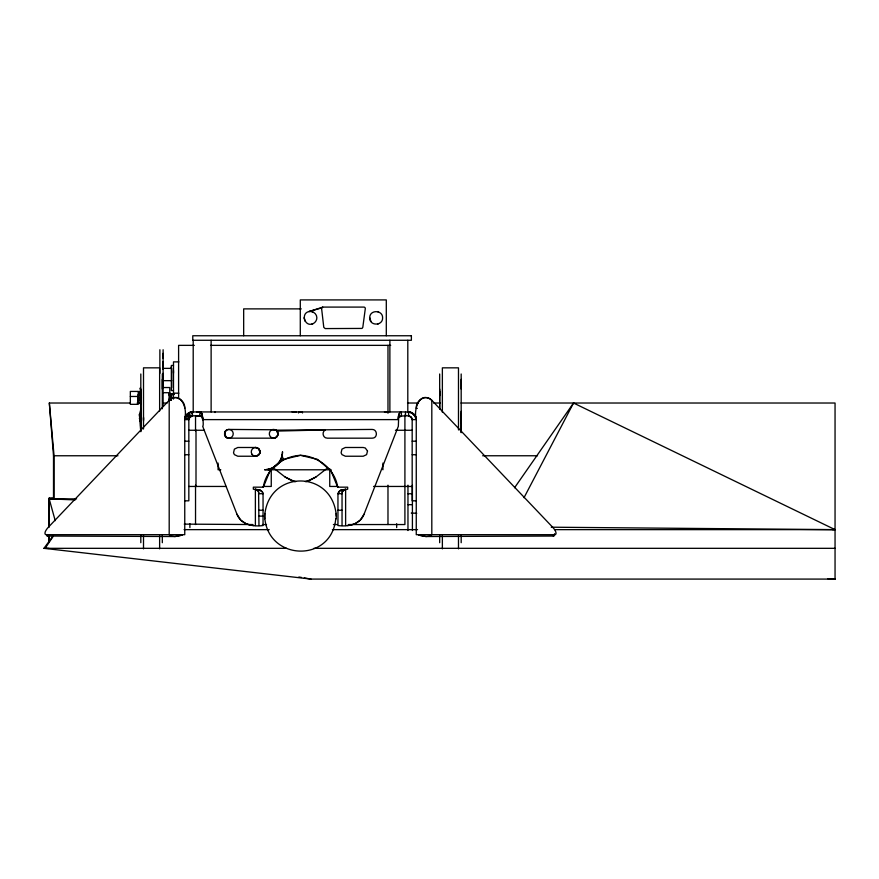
<?xml version="1.0" encoding="UTF-8"?>
<svg xmlns="http://www.w3.org/2000/svg" width="879" height="879" viewBox="0 0 879 879"><rect width="100%" height="100%" fill="white"/><g stroke="black" fill="none" stroke-linecap="round" stroke-linejoin="round"><path stroke-width="1.32" d="M49.169 542.002L49.169 535.267M49.169 527.18L49.279 497.997L53.509 497.778L53.509 455.761L49.334 403.021L130.301 403.021M54.037 499.316L54.048 455.761L49.334 403.021M140.827 430.941L140.816 411.361M140.816 391.111L140.816 423.722M169.768 399.571L169.768 396.836L171.921 396.923M169.768 397.286L169.768 396.176M169.768 395.726L169.768 394.803M169.768 394.506L174.064 393.946L168.592 393.946M302.53 412.965C303.101 411.427 297.893 411.273 298.475 412.965M439.676 408.79L439.676 391.111M461.178 414.108L461.178 423.206M138.245 401.703L138.234 399.912M461.167 432.303L461.178 411.361M137.728 398.506L137.794 397.879L139.146 397.879L139.75 401.066L138.234 400.308M140.695 430.853L139.409 414.525L141.09 408.537M398.341 419.613C397.209 416.47 401.835 406.285 401.417 416.031L398.659 417.591L398.341 426.282L364.082 514.138C360.28 524.719 347.809 526.939 337.954 525.543L337.954 493.701L340.195 490.526L347.666 489.207L347.666 487.164L337.69 487.164L330.998 470.88L317.627 459.42L300.508 455.311C282.73 456.256 266.051 469.111 263.315 487.164L253.339 487.164L253.339 489.207L259.986 490.108L262.151 491.581L263.052 493.701L263.052 525.543C253.196 526.939 240.725 524.719 236.923 514.138L202.664 426.282C204.653 425.733 200.797 402.802 199.588 416.031L201.785 416.712L202.664 419.613L398.341 419.613C398.55 416.976 398.055 412.625 401.417 411.943M140.464 394.067L139.08 394.924L140.168 395.693C141.728 390.902 139.036 396.792 138.234 394.627M171.35 368.751L171.35 366.884M276.05 430.227C279.544 432.248 277.918 438.368 273.666 438.171L228.87 438.171C222.98 438.302 223.464 429.282 228.859 429.435L275.127 429.765M259.898 450.894L257.701 448.004L255.635 447.488L237.791 447.488L234.374 449.136L233.528 452.839L234.407 454.641L237.791 456.234L255.635 456.234L259.019 454.641L259.898 452.839L259.558 450.169M138.234 398.308L138.234 397.451M143.508 421.03L143.508 417.085M138.234 400.824L138.234 401.406M163.109 361.533L163.109 369.389M162.318 379.387L162.318 389.067M461.178 379.387L461.178 389.067M140.816 395.748L140.816 389.067M439.676 395.748L439.676 389.067M184.755 500.821L188.831 500.821L188.831 419.613C189.655 413.295 198.566 416.899 202.335 416.031L201.346 412.866L199.588 411.943M184.755 417.975C187.688 408.581 180.733 390.507 169.197 400.286L48.213 527.378A7.065 2.703 -46.4 0 0 46.268 534.685L184.755 534.685L184.755 419.613L188.831 419.613L189.886 417.075L192.424 416.031L192.424 411.943L408.592 411.943L411.526 412.526L414.987 415.646M321.274 308.518L322.714 307.09L363.873 307.09A1.428 1.428 0 0 1 365.29 308.705L362.807 327.34L362.049 328.427L325.197 328.581L323.78 327.34L321.516 307.771M343.986 489.779L342.458 491.581L342.041 493.701L342.041 525.543M192.424 411.943C188.37 412.119 184.832 415.437 184.755 419.613C184.678 415.514 188.293 411.866 192.424 411.943L189.49 412.526L186.029 415.646M335.8 518.61C331.427 563.736 266.7 560.89 264.667 516.116C268.051 469.276 332.954 469.276 336.338 516.116M259.887 452.388L259.382 453.916M277.918 434.325L277.401 435.863M312.913 323.615C305.013 327.614 300.299 313.331 308.979 311.551L321.384 307.969M369.718 317.835C369.477 309.452 382.87 309.771 382.618 317.835C382.892 325.988 369.455 326.296 369.718 317.835L370.938 321.362M188.831 419.613L189.227 418.019L191.336 416.196M201.796 413.591L201.61 414.24L201.346 412.866M139.376 418.602L141.156 413.635M224.606 434.775L225.354 431.193M412.152 412.943L415.525 416.338L416.042 418.646L413.844 414.02L408.592 411.943L408.592 416.031L410.867 416.844L412.174 419.613L412.174 500.821L416.261 500.821M263.315 487.164L270.018 470.88L283.39 459.42L300.508 455.311C318.275 456.256 334.965 469.111 337.69 487.164M345.623 525.543L345.623 489.207L341.019 490.108L338.854 491.581L337.954 493.701L342.041 493.701L342.414 491.8M140.222 388.199L140.53 389.078M225.233 431.523L226.079 430.578M342.766 491.141L345.623 489.207M524.005 497.701L573.526 403.021L835.05 529.641L554.88 529.641M140.299 388.057L140.255 394.726M277.929 433.995L276.435 430.424L272.809 429.512M196.808 411.965L198.434 411.943M384.453 411.965L386.079 411.943L386.013 412.526M408.592 411.943L409.262 411.976M413.207 413.624L411.998 412.745M364.082 514.138L360.236 520.115L354.358 524.137L347.392 525.543M185.447 416.503L184.942 418.635L185.491 416.338L188.864 412.943M189.106 418.239L186.996 414.185L188.963 416.141M45.115 548.32L53.267 536.234M514.567 487.735L573.526 403.021M163.109 358.335L163.109 353.369M461.003 403.021L835.05 403.021L835.05 579.085L310.99 579.085L43.95 548.32L52.861 536.234M259.261 454.157L258.019 455.41M277.281 436.094L276.05 437.346M140.992 395.88L139.431 397.879L141.475 397.879M138.102 395.143L139.937 393.451M417.327 408.361L416.261 408.361C415.613 400.384 425.81 393.704 431.809 400.286L431.809 534.685L430.369 536.047L425.996 536.52L418.591 535.091L425.93 536.52L553.298 536.047L554.737 534.685A7.065 2.703 46.4 0 0 552.792 527.378L431.809 400.286C419.492 390.155 413.295 409.944 416.261 419.349M409.218 412.064L410.647 412.229M140.2 391.979L139.256 392.803L140.629 392.814M325.285 429.941C321.494 431.864 322.835 438.313 327.351 438.171L372.147 438.171C378.003 438.313 377.552 429.26 372.147 429.435L275.962 430.183M140.497 395.22L140.981 401.45M140.387 392.089L138.706 393.957L139.102 392.913L140.431 392.561M311.858 324.12C314.704 323.395 316.77 320.791 316.869 317.835C316.89 313.781 312.88 310.759 308.979 311.551L321.703 307.507M305.211 481.538L308.661 480.967L315.935 477.022L326.559 468.738M140.233 403.45L139.794 403L141.069 403.351L140.31 402.934M322.044 307.276L322.714 307.09M140.387 391.968L139.146 392.814L140.563 391.946M196.819 416.031L198.434 416.031M275.951 437.423L272.809 438.094M257.932 455.487L254.778 456.157M377.596 324.12L378.662 323.615M306.002 481.714L315.935 477.022M415.767 417.327L413.262 413.537M255.382 525.543L255.382 489.207L259.986 490.108M292.103 411.943L296.366 411.943M229.924 438.039L226.661 437.489M277.083 431.073L325.373 429.93M184.909 418.843L188.941 418.789L185.238 417.327M168.592 395.451L171.328 395.451M168.592 397.033L171.328 397.022M301.266 308.881L243.67 308.881L243.67 335.756M311.759 311.551L312.913 312.056M377.596 311.551L378.662 312.056M194.314 345.359L178.602 345.359L178.602 398.703M210.553 345.359L390.694 345.359M178.876 361.884L173.493 361.884L173.493 399.099M173.493 365.466L171.35 365.466L171.35 390.551L173.493 390.551M163.109 368.367L171.702 368.367L171.702 387.683M163.109 380.651L171.702 380.651M163.109 387.54L169.768 387.54L169.768 400.472M163.109 392.704L169.768 392.704M173.493 393.188L178.876 393.188M168.592 394.341L174.064 394.341L169.768 394.33M173.493 394.429L171.35 394.429L171.35 399.484M130.345 396.473L138.234 396.473M137.157 403.021L139.904 403.021M163.109 403.054L167.109 403.054M407.493 403.021L418.47 403.021M433.556 403.021L440.423 403.021M399 416.031C402.615 416.756 411.482 413.46 412.174 419.613L416.261 419.613L416.261 534.685L554.737 534.685M188.831 430.26L204.214 430.26M395.429 430.26L412.174 430.26M184.755 441.192L188.831 441.192M412.174 441.192L416.261 441.192M184.755 454.729L188.831 454.729M412.174 454.729L416.261 454.729M53.509 455.761L117.951 455.761M482.67 455.761L537.519 455.761M220.805 469.782L218.08 469.782L218.08 463.068M269.853 469.782L331.163 469.782M188.831 486.45L226.112 486.45M263.052 486.45L271.259 486.45L271.259 468.628M337.954 486.45L329.746 486.45L329.746 468.628M373.531 486.45L412.174 486.45M343.469 490.108L341.019 490.108L342.458 491.581M407.966 493.756L412.405 493.756M48.894 526.345L48.894 498.876L76.583 498.876M407.966 504.667L412.405 504.667M258.964 510.238L263.052 510.238M337.954 510.238L342.041 510.238M258.964 516.116L263.052 516.116M252.866 524.543L184.249 524.126M262.414 524.543L266.513 524.543M333.394 524.543L337.481 524.543M348.403 524.543L404.911 524.543L404.911 415.053M184.074 529.641L269.216 529.641M332.394 529.641L417.536 529.641M46.532 535.432A7.065 2.703 -46.4 0 0 47.708 536.047L175.086 536.52L182.414 535.091L175.009 536.52L170.636 536.047L169.197 534.685L169.197 400.286C175.196 393.704 185.403 400.384 184.755 408.361M43.95 548.32L286.477 548.32M313.913 548.32L835.05 548.32M168.592 398.769L171.328 398.747M168.592 400.341L171.328 400.352M551.265 527.202L835.05 529.641L832.303 529.543M169.768 395.341L171.921 395.385M48.894 498.876L75.231 499.898M411.251 513.05L416.745 513.27M46.268 548.32L49.015 548.43M168.746 400.099L171.405 400.22M169.768 398.539L171.921 398.648M255.382 489.207L258.239 491.141M280.906 459.08L283.39 459.42L281.851 455.179M410.559 412.317L411.954 412.855M226.474 437.346L224.606 434.27M295.904 481.56L292.344 480.967L285.071 477.022L274.457 468.738M298.849 576.998L301.552 577.459M304.244 577.921L310.99 579.085M253.624 525.543L246.647 524.137L240.769 520.115L236.923 514.138M257.415 447.894L255.635 447.488L257.613 447.982M185.865 415.888L189.655 417.349L186.722 414.657M258.426 448.642L259.052 449.136M266.678 469.364L270.018 470.88L268.469 469.012M259.887 490.13L262.513 492.042L263.052 493.701L258.964 493.701L258.547 491.581L257.02 489.779M285.071 477.022L295.003 481.714M409.669 416.196L411.779 418.019L412.174 419.613M141.211 403.911L138.552 402.077L139.146 402.956M140.552 403.703L140.014 403.56L141.101 404.329M190.457 412.317L192.424 413.987L191.128 412.185L192.424 412.965L191.798 412.064M46.268 534.685L47.708 536.047M187.82 413.613L190.765 416.426L189.062 412.844M305.189 321.362L303.969 317.835M258.591 491.8L258.964 525.543M259.151 449.257L259.898 452.839M173.493 370.542L173.493 373.157M200.005 412.075L201.06 413.712L200.731 412.328M49.18 498.876L55.223 520.676M415.888 417.283L416.261 419.613L415.602 416.547M202.17 414.613L202.335 415.965M202.423 415.855L202.62 418.206M137.915 399.538L138.102 400.626M163.109 373.344L163.109 385.727M139.409 414.525L140.146 421.338M140.585 425.414L141.025 429.501M140.97 403.417L140.157 392.386M140.376 396.484L140.563 399.121M202.588 417.47L202.664 419.613L202.653 418.887M143.486 418.426L143.508 419.514M461.178 373.993L461.178 432.677M461.178 535.388L461.178 542.706M458.486 429.952L458.486 367.84L442.368 367.84L442.368 412.284M458.486 535.63L458.486 548.859M442.368 535.388L442.368 548.859M439.676 373.993L439.676 408.856M439.676 535.388L439.676 542.706M412.405 485.318L412.405 530.52M407.966 485.164L407.966 530.52M407.801 340.272L407.801 411.943M405.505 411.943L405.505 416.031M396.671 523.73L396.671 527.576M389.88 340.272L389.88 411.943M387.98 345.359L387.98 413.229M387.98 485.175L387.98 524.543M386.299 335.756L386.299 299.915L300.288 299.915L300.288 335.756M382.925 463.068L382.925 469.782M336.239 513.435L336.239 518.808M264.766 513.435L264.766 518.808M214.992 411.943L214.992 412.526M211.125 340.272L211.125 411.943M196.006 430.26L196.006 486.45M195.534 415.943L195.534 430.875M195.534 485.175L195.534 524.543M193.204 340.272L193.204 411.943M189.897 523.73L189.897 527.576M163.109 349.743L163.109 406.307M162.318 373.993L162.318 408.768M162.318 535.388L162.318 542.706M159.879 349.743L159.879 373.344M159.626 410.998L159.626 367.84L143.508 367.84L143.508 429.029M159.626 535.63L159.626 548.859M143.508 535.388L143.508 548.859M140.816 373.993L140.816 431.699M140.816 535.388L140.816 542.706M49.334 497.778L49.334 526.345M49.334 535.959L49.334 541.453M48.894 535.959L48.894 541.453M554.506 533.729A7.065 2.703 46.4 0 1 553.298 536.047M367.51 451.015L366.598 454.641L363.214 456.234L345.37 456.234L341.997 454.641L341.107 452.839L341.953 449.136L345.37 447.488L363.214 447.488L365.279 448.004L367.51 451.015M282.511 451.861C282.324 461.486 274.215 469.595 264.59 469.782A17.921 17.921 0 0 0 282.511 451.861M411.383 335.756L192.776 335.756L192.776 340.272L411.383 340.272L411.383 335.756M138.234 391.43L130.345 391.43L130.345 404.329L138.234 404.329L138.234 391.43M835.05 579.085L828.194 578.811L835.05 579.085M271.479 437.588A4.373 4.373 0 0 0 278.039 433.797A4.373 4.373 0 0 0 271.479 430.018A4.373 4.373 0 0 0 271.479 437.588M226.683 437.588A4.373 4.373 0 0 0 233.243 433.797A4.373 4.373 0 0 0 226.683 430.018A4.373 4.373 0 0 0 226.683 437.588M252.042 454.355A4.373 4.373 0 0 0 259.591 453.729A4.373 4.373 0 0 0 255.284 447.51A4.373 4.373 0 0 0 252.042 454.355"/></g></svg>
